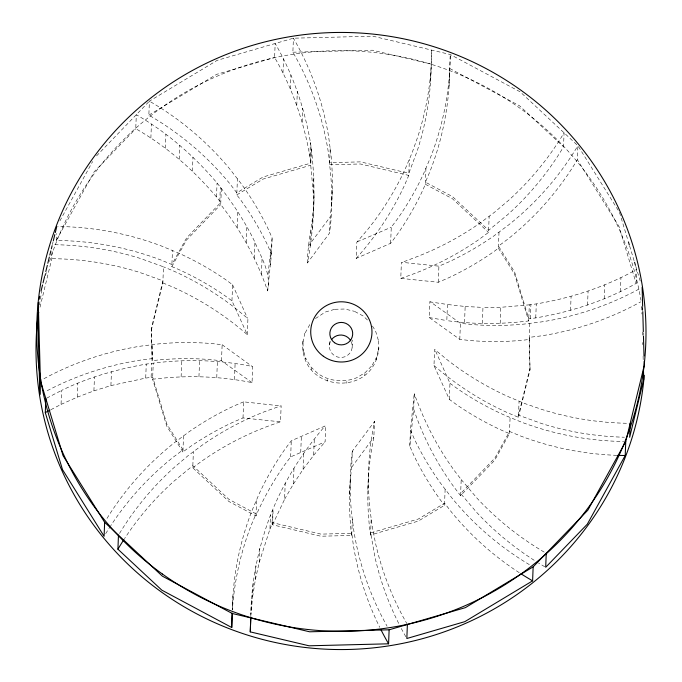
<?xml version="1.0" encoding="UTF-8"?>
<svg xmlns="http://www.w3.org/2000/svg" width="682" height="682" viewBox="0 0 682 682"><rect width="100%" height="100%" fill="white"/><g stroke="black" fill="none" stroke-linecap="round" stroke-linejoin="round"><path stroke-width="0.51" stroke-dasharray="3.41 2.56" d="M250.831 616.852C250.985 582.027 258.325 547.637 270.481 515.081L273.15 508.687C285.741 478.474 303.678 450.811 324.99 426.045M39.999 307.207L51.815 258.691L52.164 249.689M221.352 188.471L220.729 204.566C240.951 230.55 257.003 259.706 267.591 290.899C271.385 273.346 261.377 257.839 254.932 242.263C245.844 223.082 234.105 205.384 221.352 188.471L217.047 182.989C194.131 155.931 167.116 132.359 136.298 114.721L135.761 128.719C166.579 146.357 193.594 169.929 216.509 196.987L220.806 202.469L186.621 237.89L171.907 264.539L160.85 259.978A297.514 292.433 2.2 0 0 56.248 240.499L56.521 233.5M50.852 409.712L61.048 404.409L61.585 390.411C88.285 377.291 117.048 369.269 146.255 364.077L153.228 363.156C186.305 358.945 219.971 359.925 252.672 366.524L252.05 382.628C219.357 376.021 185.683 375.049 152.615 379.252L153.228 363.156M61.048 404.409L77.271 397.163L77.808 383.165M77.271 397.163L93.911 390.88L94.448 376.882M93.911 390.88L110.91 385.594L111.447 371.596M330.199 148.65L329.577 164.746L330.318 170.449A297.514 292.433 2.2 0 1 330.744 222.98L329.594 232.98L307.446 262.962C314.607 225.546 315.86 186.945 311.359 149.119L310.412 142.265C304.334 107.628 292.91 73.929 275.161 43.495L274.624 57.501C292.373 87.927 303.797 121.626 309.875 156.263L310.822 163.117L263.175 176.97L236.867 192.801L229.604 183.424A297.514 292.433 2.2 0 0 148.855 115.147L149.392 101.149L217.174 60.348L293.413 38.192L372.918 36.197L450.256 54.5L520.17 91.848L577.893 145.701L577.356 159.699L618.958 226.381L636.178 283.405C605.087 300.89 570.851 312.006 535.745 317.923L528.772 318.844L514.62 271.99L498.482 246.108L508.013 238.981A297.514 292.433 2.2 0 0 577.356 159.699M150.875 138.045L151.413 124.047M110.91 385.594L145.718 378.075L146.255 364.077M252.05 382.628L221.514 360.812L211.343 359.67A297.514 292.433 2.2 0 0 157.909 360.019L152.103 360.744L151.361 328.315L162.93 280.813L139.58 272.382A297.514 292.433 2.2 0 0 51.815 258.691M145.718 378.075L151.106 377.402L151.651 363.404M152.103 360.744L152.725 344.64M165.385 148.241L165.922 134.243M151.276 330.412L162.853 282.911L163.467 266.807L140.117 258.376A297.514 292.433 2.2 0 0 52.352 244.693L53.094 241.658M162.853 282.911L172.793 287.062A297.514 292.433 2.2 0 1 247.319 334.7L231.948 300.813L223.713 294.829A297.514 292.433 2.2 0 0 177.226 268.861L171.83 266.636L172.444 250.541M179.255 159.281L179.801 145.283M181.114 376.796L181.736 360.701M192.435 171.114L192.972 157.107M119.529 533.418A297.514 292.433 2.2 0 1 174.302 467.341L187.806 455.908L201.991 445.303A297.514 292.433 2.2 0 1 264.403 411.749L281.146 405.739L280.524 421.834L243.005 417.938L233.619 421.953A297.514 292.433 2.2 0 0 187.55 448.509L182.904 451.987L183.518 435.892M232.332 609.376A297.514 292.433 2.2 0 1 251.965 510.699L258.845 494.535A297.514 292.433 2.2 0 1 285.195 448.875L291.274 440.785L325.723 425.721L325.109 441.825L290.66 456.889L284.573 464.979A297.514 292.433 2.2 0 0 258.222 510.639L255.972 515.942L228.837 501.449L192.759 467.792L193.373 451.689M198.948 376.686L199.57 360.582M216.509 196.987L217.047 182.989M219.8 201.241L220.337 187.243M216.757 377.623L217.379 361.52M221.514 360.812L222.136 344.708L211.957 343.575A297.514 292.433 2.2 0 0 158.522 343.916L140.833 346.124A297.514 292.433 2.2 0 0 41.321 380.138M231.948 300.813L232.571 284.718L224.327 278.725A297.514 292.433 2.2 0 0 177.84 252.766L161.387 245.98A297.514 292.433 2.2 0 0 57.834 226.509M267.591 290.899L271.513 254.028L267.412 244.795A297.514 292.433 2.2 0 0 240.337 199.476L236.79 194.899L237.404 178.803M237.183 227.609L237.796 211.514M234.48 379.601L235.102 363.506M246.219 242.732L246.833 226.637M232.929 595.983L232.383 609.981A297.514 292.433 2.2 0 1 251.428 524.705L256.048 513.836L228.913 499.343L192.835 465.687L173.765 481.339A297.514 292.433 2.2 0 0 124.516 538.661M243.005 417.938L243.619 401.834L280.634 405.918M247.319 334.7L247.933 318.605L234.241 307.352A297.514 292.433 2.2 0 0 173.407 270.959L163.467 266.807M254.318 258.359L254.932 242.263M261.453 274.437L262.067 258.333M251.445 600.365L250.908 614.363L252.613 596.921L253.15 582.914M255.972 515.942L256.585 499.838M252.613 596.921L255.383 579.606L255.921 565.608M270.362 264.804L270.984 248.708L272.127 237.924L268.035 228.692A297.514 292.433 2.2 0 0 240.951 183.381L230.141 169.426A297.514 292.433 2.2 0 0 149.392 101.149L95.42 157.065M255.383 579.606L259.211 562.488L259.748 548.49M271.513 254.028L272.127 237.924M282.979 73L283.516 58.993M259.211 562.488L269.944 529.087L270.481 515.081M269.944 529.087L272.041 524.16L272.578 510.162M352.338 519.352L351.724 535.455L320.872 536.222L272.536 524.79L273.15 508.687M290.37 88.958L290.907 74.96M425.952 168.164L425.329 184.259L423.079 189.562A297.514 292.433 2.2 0 1 396.728 235.222L390.641 243.312L356.192 258.376L356.814 242.272L368.237 228.837A297.514 292.433 2.2 0 0 405.176 169.085L412.056 152.913L417.93 136.374A297.514 292.433 2.2 0 0 431.74 50.118L431.203 64.117A297.514 292.433 2.2 0 1 417.393 150.372L408.85 173.313L360.514 161.873L329.662 162.648L328.127 150.961A297.514 292.433 2.2 0 0 292.876 52.199L293.413 38.192A297.514 292.433 2.2 0 1 328.673 136.963L330.94 154.354A297.514 292.433 2.2 0 1 331.358 206.876L330.216 216.876L329.594 232.98M296.781 105.326L297.318 91.328M272.536 524.79L284.59 499.292L285.204 483.188M302.177 122.035L302.714 108.037M290.66 456.889L291.274 440.785M284.59 499.292L293.388 484.049L294.002 467.954M309.875 156.263L310.412 142.265M303.192 352.083L302.987 340.565C297.591 392.022 374.503 399.592 378.885 347.76L376.566 357.291L371.818 365.91L372.142 365.441L365.211 372.611L356.908 377.649C344.197 382.943 329.278 381.409 317.931 373.6L310.958 366.976L305.689 358.527L306.005 359.064L303.166 349.661L303.26 350.335M310.574 161.566L311.111 147.568M313.422 210.772L313.277 193.245L310.745 165.223L311.359 149.119M307.446 262.962C307.463 240.013 314.462 217.72 314.035 194.677M302.927 342.313L305.306 331.06M300.728 452.481L301.342 436.386M310.498 245.699L311.111 229.595M313.277 193.245L313.899 177.15M293.388 484.049L303.089 469.361L303.712 453.257M312.492 228.282L313.106 212.179M311.222 369.789L311.29 368.041M303.089 469.361L313.677 455.269L314.3 439.165M331.674 205.47L332.287 189.374M327.172 381.187L327.241 379.439M329.44 345.066L329.636 339.815M315.451 318.562L325.288 312.041L334.819 309.278L334.888 307.522M346.78 383.224L346.848 381.477M352.159 347.428L352.441 340.079M367.487 320.02L363.165 315.979L354.418 311.316L354.487 309.56M349.627 494.731L350.25 478.628M351.724 535.455L350.974 529.752A297.514 292.433 2.2 0 1 350.557 477.221L351.707 467.221L352.321 451.117L374.384 421.664M364.785 375.356L364.853 373.608M367.879 489.42L368.502 473.325M376.362 359.687L376.43 357.939M445.133 489.199L444.511 505.302L418.211 521.133L370.556 534.978L369.235 524.441A297.514 292.433 2.2 0 1 373.855 437.239L374.478 421.135L371.426 438.407A297.514 292.433 2.2 0 0 369.849 508.346L372.125 525.737L375.45 542.957A297.514 292.433 2.2 0 0 406.856 623.604M370.556 534.978L371.178 518.883M378.672 350.19L378.476 338.673M390.641 243.312L391.263 227.217L397.342 219.118A297.514 292.433 2.2 0 0 423.692 173.467L430.572 157.295A297.514 292.433 2.2 0 0 450.256 54.5L449.719 68.498A297.514 292.433 2.2 0 1 430.035 171.301L425.415 182.162L452.55 196.655L488.627 230.311L507.698 214.66A297.514 292.433 2.2 0 0 563.537 146.809L564.074 132.802A297.514 292.433 2.2 0 1 508.235 200.661L494.731 212.085L480.546 222.699A297.514 292.433 2.2 0 1 418.134 256.244L402.192 262.348M499.019 232.11L498.397 248.214L493.751 251.692A297.514 292.433 2.2 0 1 447.682 278.247L438.296 282.263L400.777 278.367L401.391 262.263L438.918 266.168L448.304 262.152A297.514 292.433 2.2 0 0 494.365 235.588L508.55 224.983A297.514 292.433 2.2 0 0 577.893 145.701M356.192 258.376A297.514 292.433 2.2 0 0 404.562 185.18L408.765 175.41L409.388 159.315M409.788 446.173L410.411 430.078L414.324 393.199L413.71 409.302L409.788 446.173L413.889 455.406A297.514 292.433 2.2 0 0 440.964 500.724L444.511 505.302M430.555 81.635L431.092 67.637M529.812 323.362L529.198 339.457L523.392 340.182A297.514 292.433 2.2 0 1 469.958 340.531L459.787 339.389L429.251 317.573L429.873 301.47L460.401 323.294L470.58 324.427A297.514 292.433 2.2 0 0 524.015 324.086L541.704 321.878A297.514 292.433 2.2 0 0 641.216 287.855M413.71 409.302A297.514 292.433 2.2 0 0 454.067 487.153L460.572 495.635L494.765 460.214L509.471 433.564L504.075 431.339A297.514 292.433 2.2 0 1 457.588 405.372L449.353 399.388L433.982 365.501L434.605 349.397L448.296 360.65A297.514 292.433 2.2 0 0 509.13 397.043L525.583 403.821L542.42 409.618A297.514 292.433 2.2 0 0 629.136 423.3M438.296 282.263L438.918 266.168M449.071 86.017L449.617 72.019M636.178 283.405L636.715 269.399C605.625 286.892 571.388 298.008 536.282 303.925L529.309 304.845L528.686 320.941C501.5 324.274 473.964 324.479 446.821 320.6L447.435 304.496L430.521 301.938M449.353 399.388L449.967 383.284L435.022 349.747M459.787 339.389L460.401 323.294M464.544 322.577L465.158 306.482L447.435 304.496M460.572 495.635L461.194 479.531L454.681 471.057A297.514 292.433 2.2 0 1 420.47 409.66L414.247 393.983M482.353 323.515L482.967 307.412L500.801 307.301L529.309 304.845M400.777 278.367A297.514 292.433 2.2 0 0 479.932 238.794L488.542 232.409L489.164 216.313M500.179 323.404L500.801 307.301M509.471 433.564L510.093 417.461M433.982 365.501A297.514 292.433 2.2 0 0 508.508 413.139L518.448 417.29L519.07 401.187M530.349 318.596L530.894 304.598M518.448 417.29L530.025 369.789L529.275 337.36L541.167 335.876A297.514 292.433 2.2 0 0 640.679 301.862M535.745 317.923L536.282 303.925M570.553 310.404L571.09 296.406M587.552 305.118L588.089 291.12M604.192 298.835L604.729 284.837M620.415 291.589L620.952 277.591M352.321 451.117L351.179 461.126A297.514 292.433 2.2 0 0 351.597 513.648L353.873 531.039A297.514 292.433 2.2 0 0 387.069 626.204M268.026 274.3L270.984 248.708M44.56 276.696L45.813 271.53M530.102 367.692L518.533 415.193L541.883 423.624A297.514 292.433 2.2 0 0 624.405 437.222M272.041 524.16L272.612 522.685L320.949 534.125L351.801 533.35L353.327 545.037A297.514 292.433 2.2 0 0 379.772 627.38M59.863 220.925L92.641 161.532M56.248 240.499L94.15 171.821L135.761 128.719M171.83 266.636L186.536 239.987L220.729 204.566M305.238 332.816L309.978 324.231M351.707 467.221L373.855 437.239M308.153 246.338L330.216 216.876M313.677 455.269L325.109 441.825M192.759 467.792L201.369 461.407A297.514 292.433 2.2 0 1 280.524 421.834M148.855 115.147L216.637 74.347L274.624 57.501M236.79 194.899L263.09 179.068L310.745 165.223M46.751 398.118L61.585 390.411M357.163 241.863L391.263 227.217M243.619 401.834L234.233 405.85A297.514 292.433 2.2 0 0 188.172 432.414L173.987 443.019A297.514 292.433 2.2 0 0 106.784 518.763M151.106 377.402L152.691 377.155L166.843 424.016L182.981 449.89L173.45 457.017A297.514 292.433 2.2 0 0 110.697 525.762M292.876 52.199L372.381 50.204L431.203 64.117M329.577 164.746L360.428 163.978L408.765 175.41M334.819 309.278L344.751 309.023L354.418 311.316M465.158 306.482L482.967 307.412M429.251 317.573L446.821 320.6M449.719 68.498L519.633 105.846L563.537 146.809M425.329 184.259L452.464 198.752L488.542 232.409M222.136 344.708L252.135 366.439M449.967 383.284L458.21 389.269A297.514 292.433 2.2 0 0 504.697 415.236L521.15 422.022A297.514 292.433 2.2 0 0 623.655 441.484M461.194 479.531L477.136 498.303A297.514 292.433 2.2 0 0 544.432 552.232M578.455 146.596L618.932 211.48M498.397 248.214L514.543 274.087L528.686 320.941M372.457 326.047L375.577 331.051L378.408 340.42M182.904 451.987L166.758 426.114L152.615 379.252M232.571 284.718L247.515 318.255M410.411 430.078L414.503 439.31A297.514 292.433 2.2 0 0 441.586 484.621L452.396 498.576A297.514 292.433 2.2 0 0 530.434 565.267M619.495 212.383L628.105 240.891M629.639 245.98L634.251 261.257M635.786 266.347L640.321 281.368M642.683 307.42L642.794 311.64M643.373 332.765L643.433 334.871M641.736 306.627L641.941 314.027M642.427 331.981L642.521 335.143M642.717 342.535L642.776 344.649M643.092 356.268L643.211 360.488M529.198 339.457L530.025 369.789M151.361 328.315L152.188 358.638L140.296 360.122A297.514 292.433 2.2 0 0 45.37 391.656M39.42 305.025A304.649 299.458 2.2 0 1 41.832 291.436M45.413 275.86A304.649 299.458 2.2 0 1 46.512 271.743M49.513 261.53A304.649 299.458 2.2 0 1 360.539 51.303A304.649 299.458 2.2 0 1 640.995 300.344M642.001 306.559A304.649 299.458 2.2 0 1 642.597 310.728M105.71 533.639A297.514 292.433 2.2 0 1 110.126 526.632M616.818 455.329A297.514 292.433 2.2 0 1 520.613 436.02L509.556 431.459L494.842 458.116L460.648 493.529L476.599 512.301A297.514 292.433 2.2 0 0 534.978 560.792M519.241 572.667A297.514 292.433 2.2 0 1 451.859 512.574L444.596 503.197L418.288 519.036L370.641 532.881L374.912 556.964A297.514 292.433 2.2 0 0 399.422 624.848M544.799 566.759A297.514 292.433 2.2 0 1 538.524 563.008M405.807 636.707A297.514 292.433 2.2 0 1 399.891 625.769M351.23 341.691A11.424 11.227 2.2 0 1 339.61 357.419A11.424 11.227 2.2 0 1 331.554 339.645"/><path stroke-width="1.02" d="M644.149 361.272L644.268 365.501L625.752 441.501L587.85 510.179L533.145 566.853L465.363 607.653L389.124 629.801L388.587 643.808L309.082 645.803L250.26 631.882L250.788 617.457M38.269 302.501L40.409 380.65L39.871 394.648L37.732 316.499L38.738 312.373M40.409 380.65L63.042 455.619L104.644 522.301L104.107 536.299L62.505 469.617L45.285 412.601L45.822 398.595M104.644 522.301L162.367 576.154L232.281 613.502L231.744 627.5L161.83 590.152L117.926 549.198L118.463 535.191M250.26 631.882L250.797 617.883M407.376 624.499L406.839 638.505L464.826 621.652L532.608 580.851L533.145 566.853M546.239 553.281L545.702 567.279L587.313 524.177L625.215 455.499L625.752 441.501M630.185 423.309L629.648 437.307L643.731 379.499L643.441 368.936M39.027 299.407L39.778 296.303M41.039 291.146L42.548 284.948M43.051 282.885L44.56 276.696M45.813 271.53L47.322 265.341M47.825 263.278L49.334 257.08M49.837 255.017L50.843 250.882M51.346 248.819L52.105 245.725M53.341 240.652L54.816 234.582M55.31 232.562L56.785 226.501M45.285 412.601L49.922 410.189M389.124 629.801L309.619 631.796L232.281 613.502M628.412 241.905L629.333 244.966M634.558 262.272L635.479 265.332M642.129 287.352L642.649 306.363M642.794 311.64L643.339 331.708M643.458 335.928L644.004 355.995M644.243 375.33A304.649 299.458 2.2 0 1 309.006 647.9A304.649 299.458 2.2 0 1 38.388 312.339M625.215 455.499A297.514 292.433 2.2 0 1 617.875 455.363M532.608 580.851A297.514 292.433 2.2 0 1 520.997 573.801M388.587 643.808A297.514 292.433 2.2 0 1 381.161 630.151M231.744 627.5A297.514 292.433 2.2 0 1 232.195 613.067M117.926 549.198A297.514 292.433 2.2 0 1 123.945 539.53M331.554 339.645A11.424 11.227 2.2 0 1 350.787 340.812M323.362 356.243A30.63 30.11 2.2 0 0 371.809 335.067A30.63 30.11 2.2 0 0 328.877 304.385A30.63 30.11 2.2 0 0 323.362 356.243M334.572 342.731A11.424 11.227 2.2 0 0 352.645 334.828A11.424 11.227 2.2 0 0 336.627 323.387A11.424 11.227 2.2 0 0 334.572 342.731M162.444 574.048A304.649 299.458 2.2 0 0 644.345 363.404A304.649 299.458 2.2 0 0 217.26 58.251A304.649 299.458 2.2 0 0 162.444 574.048"/></g></svg>
